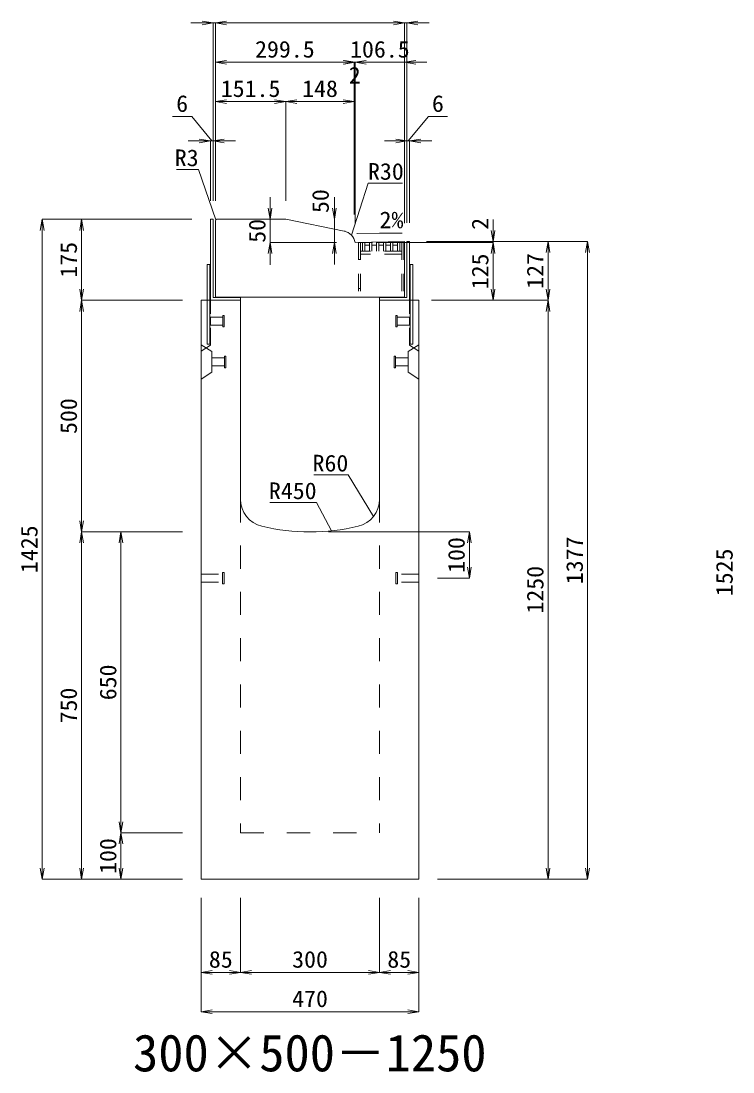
# Model space of a CAD drawing. Units: millimetres at full size. Extents: x -1809 to 57027, y -20349 to 17321.
# Drawn here: x 10776 to 12313, y -12312 to -10043 of the extents above; entities that cross this region are included whole.
import ezdxf
from ezdxf.enums import TextEntityAlignment as Align

# ---------------------------------------------------------------- set-up
doc = ezdxf.new("R2010")
doc.units = ezdxf.units.MM
doc.header["$LTSCALE"] = 50
for name, pattern in [('USER1', [2, 1, -1]), ('USER2', [1.35, 0.75, -0.6]), ('USER3', [1.35, 0.75, -0.6])]:
    doc.linetypes.add(name, pattern=pattern)
for name, color, linetype, lineweight in [('インサート', 3, 'USER2', 9), ('受枠', 3, 'Continuous', 5), ('寸法線', 7, 'Continuous', 13), ('引出線', 4, 'Continuous', 13), ('本体', 2, 'Continuous', 13), ('補助線', 8, 'Continuous', 13), ('ｸﾞﾚｰﾁﾝｸﾞ', 7, 'USER3', 9)]:
    doc.layers.add(name, color=color, linetype=linetype, lineweight=lineweight)
doc.layers.add('文字', color=7, linetype='Continuous')
doc.styles.add('ＭＳ 明朝', font='')
doc.styles.get('ＭＳ 明朝').set_extended_font_data('MS Mincho')

# ---------------------------------------------------------------- blocks, each defined once
blk = doc.blocks.new('open_arrow')
at = {"color": 0, "linetype": 'Continuous', "lineweight": -2}
blk.add_lwpolyline([(7.5, 1.25), (0, 0), (7.5, -1.25)], dxfattribs=at)

msp = doc.modelspace()

# ---------------------------------------------------------------- linework, layer by layer
at = {"layer": 'インサート'}
for p, q in [((11185, -10682.55), (11212, -10682.55)), ((11185, -10682.55), (11185, -10699.55)), ((11215, -10678.55), (11212, -10678.55)), ((11212, -10678.55), (11212, -10703.55)), ((11215, -10703.55), (11215, -10678.55)), ((11585, -10678.55), (11588, -10678.55)), ((11585, -10703.55), (11585, -10678.55)), ((11588, -10678.55), (11588, -10703.55)), ((11615, -10682.55), (11588, -10682.55)), ((11615, -10682.55), (11615, -10699.55)), ((11185, -10699.55), (11212, -10699.55)), ((11212, -10703.55), (11215, -10703.55)), ((11588, -10703.55), (11585, -10703.55)), ((11615, -10699.55), (11588, -10699.55)), ((11188.2, -10770.55), (11215.2, -10770.55)), ((11188.2, -10770.55), (11188.2, -10787.55)), ((11218.2, -10766.55), (11215.2, -10766.55)), ((11215.2, -10766.55), (11215.2, -10791.55)), ((11218.2, -10791.55), (11218.2, -10766.55)), ((11581.8, -10766.55), (11584.8, -10766.55)), ((11581.8, -10791.55), (11581.8, -10766.55)), ((11584.8, -10766.55), (11584.8, -10791.55)), ((11611.8, -10770.55), (11584.8, -10770.55)), ((11611.8, -10770.55), (11611.8, -10787.55)), ((11188.2, -10787.55), (11215.2, -10787.55)), ((11215.2, -10791.55), (11218.2, -10791.55)), ((11584.8, -10791.55), (11581.8, -10791.55)), ((11611.8, -10787.55), (11584.8, -10787.55)), ((11211, -11258.55), (11211, -11233.55)), ((11211, -11233.55), (11215, -11233.55)), ((11215, -11258.55), (11215, -11233.55)), ((11585, -11233.55), (11589, -11233.55)), ((11585, -11233.55), (11585, -11258.55)), ((11589, -11233.55), (11589, -11258.55)), ((11165, -11237.55), (11211, -11237.55)), ((11165, -11254.55), (11165, -11237.55)), ((11165, -11254.55), (11211, -11254.55)), ((11635, -11237.55), (11589, -11237.55)), ((11635, -11254.55), (11589, -11254.55)), ((11635, -11237.55), (11635, -11254.55)), ((11215, -11258.55), (11211, -11258.55)), ((11589, -11258.55), (11585, -11258.55))]:
    msp.add_line(p, q, dxfattribs=at)
at = {"layer": '受枠'}
for p, q in [((11185, -10471.05), (11185, -10646.05)), ((11185, -10471.05), (11191, -10471.05)), ((11185, -10471.05), (11191, -10471.05)), ((11191, -10471.05), (11191, -10640.05)), ((11609, -10519.06), (11609, -10640.05)), ((11609, -10519.06), (11615, -10519.06)), ((11615, -10646.05), (11615, -10519.06)), ((11178, -10741.05), (11178, -10569.06)), ((11184, -10569.06), (11178, -10569.06)), ((11184, -10741.05), (11184, -10569.06)), ((11616, -10741.05), (11616, -10569.06)), ((11616, -10569.06), (11622, -10569.06)), ((11622, -10741.05), (11622, -10569.06)), ((11191, -10640.05), (11250, -10640.05)), ((11250, -10646.05), (11250, -10640.05)), ((11550, -10640.05), (11550, -10646.05)), ((11550, -10640.05), (11609, -10640.05)), ((11550, -10646.05), (11550, -10640.05)), ((11250, -10646.05), (11185, -10646.05)), ((11615, -10646.05), (11550, -10646.05)), ((11184, -10741.05), (11178, -10741.05)), ((11616, -10741.05), (11622, -10741.05))]:
    msp.add_line(p, q, dxfattribs=at)
at = {"layer": '寸法線'}
for p, q in [((11244, -10046.93), (11143, -10046.93)), ((11191, -10431.03), (11191, -10046.93)), ((11196, -10431.03), (11196, -10046.93)), ((11604, -10046.93), (11196, -10046.93)), ((11196, -10431.03), (11196, -10046.93)), ((11556, -10046.93), (11657, -10046.93)), ((11604, -10479.23), (11604, -10046.93)), ((11604, -10479.23), (11604, -10046.93)), ((11609, -10479.04), (11609, -10046.93)), ((11495.51, -10131.93), (11196, -10131.93)), ((11196, -10431.03), (11196, -10131.93)), ((11447.51, -10131.93), (11545.44, -10131.93)), ((11449.44, -10131.93), (11652, -10131.93)), ((11495.51, -10461.09), (11495.51, -10131.93)), ((11495.51, -10461.09), (11495.51, -10131.93)), ((11497.44, -10481.08), (11497.44, -10131.93)), ((11497.44, -10481.08), (11497.44, -10131.93)), ((11604, -10479.23), (11604, -10131.93)), ((11196, -10216.93), (11347.5, -10216.93)), ((11196, -10431.03), (11196, -10216.93)), ((11347.5, -10431.03), (11347.5, -10216.93)), ((11347.5, -10216.93), (11495.51, -10216.93)), ((11347.5, -10431.03), (11347.5, -10216.93)), ((11495.51, -10461.09), (11495.51, -10216.93)), ((11144.67, -10249.13), (11103.44, -10249.13)), ((11188, -10301.93), (11144.67, -10249.13)), ((11612, -10301.93), (11655.33, -10249.13)), ((11655.33, -10249.13), (11696.56, -10249.13)), ((11239, -10301.93), (11137, -10301.93)), ((11185, -10431.03), (11185, -10301.93)), ((11191, -10431.03), (11191, -10301.93)), ((11561, -10301.93), (11663, -10301.93)), ((11609, -10479.04), (11609, -10301.93)), ((11615, -10479.04), (11615, -10301.93)), ((11313.83, -10569.11), (11313.83, -10423.05)), ((11452.5, -10423.05), (11452.5, -10569.05)), ((10822.06, -11896.05), (10822.06, -10471.05)), ((11144.98, -10471.05), (10822.06, -10471.05)), ((10907.06, -10471.05), (10907.06, -10646.05)), ((11144.98, -10471.05), (10907.06, -10471.05)), ((11313.83, -10471.05), (11307.48, -10471.05)), ((11794.94, -10569.1), (11794.94, -10471.25)), ((11457.42, -10521.11), (11313.83, -10521.11)), ((11342.59, -10521.05), (11452.5, -10521.05)), ((11544.46, -10521.1), (11794.94, -10521.1)), ((11544.46, -10521.1), (11794.94, -10521.1)), ((11651.02, -10519.25), (11794.94, -10519.25)), ((11655.02, -10519.06), (11913.78, -10519.06)), ((11655.02, -10519.06), (11998.78, -10519.06)), ((11794.94, -10646.05), (11794.94, -10521.1)), ((11913.78, -10519.06), (11913.78, -10646.05)), ((11998.78, -10519.06), (11998.78, -11896.05)), ((11124.98, -10646.05), (10907.06, -10646.05)), ((10907.06, -10646.05), (10907.06, -11146.05)), ((11124.98, -10646.05), (10907.06, -10646.05)), ((11662.02, -10646.05), (11794.94, -10646.05)), ((11675.02, -10646.05), (11913.78, -10646.05)), ((11675.02, -10646.05), (11913.78, -10646.05)), ((11913.78, -10646.05), (11913.78, -11896.05)), ((11124.98, -11146.05), (10907.06, -11146.05)), ((10907.06, -11896.05), (10907.06, -11146.05)), ((11124.98, -11146.05), (10907.06, -11146.05)), ((10992.06, -11146.05), (10992.06, -11796.05)), ((11124.98, -11146.05), (10992.06, -11146.05)), ((11440.02, -11146.05), (11743.78, -11146.05)), ((11743.78, -11146.05), (11743.78, -11246.05)), ((11675.02, -11246.05), (11743.78, -11246.05)), ((11124.98, -11796.05), (10992.06, -11796.05)), ((10992.06, -11796.05), (10992.06, -11896.05)), ((11124.98, -11796.05), (10992.06, -11796.05)), ((11124.98, -11896.05), (10822.06, -11896.05)), ((11124.98, -11896.05), (10907.06, -11896.05)), ((11124.98, -11896.05), (10992.06, -11896.05)), ((11675.02, -11896.05), (11913.78, -11896.05)), ((11675.02, -11896.05), (11998.78, -11896.05)), ((11165, -11936.07), (11165, -12097.21)), ((11165, -11936.07), (11165, -12182.21)), ((11250, -11936.07), (11250, -12097.21)), ((11250, -11936.07), (11250, -12097.21)), ((11550, -11936.07), (11550, -12097.21)), ((11550, -11936.07), (11550, -12097.21)), ((11635, -11936.07), (11635, -12097.21)), ((11635, -11936.07), (11635, -12182.21)), ((11165, -12097.21), (11250, -12097.21)), ((11250, -12097.21), (11550, -12097.21)), ((11550, -12097.21), (11635, -12097.21)), ((11165, -12182.21), (11635, -12182.21))]:
    msp.add_line(p, q, dxfattribs=at)
at = {"layer": '引出線'}
for points in [[(11196.88, -10471.93), (11159.65, -10363.53), (11111.92, -10363.53)], [(11489.42, -10505.21), (11525.11, -10392.88), (11599.79, -10392.88)], [(11501.31, -10501.75), (11550.05, -10501.21), (11598.81, -10501.21)], [(11537.07, -11112.74), (11482.66, -11022.84), (11407.98, -11022.84)], [(11446.44, -11143.65), (11414.22, -11082.51), (11313.21, -11082.51)]]:
    msp.add_lwpolyline(points, dxfattribs=at)
at = {"layer": '本体', "lineweight": 20}
for p, q in [((11196, -10474.05), (11196, -10639.05)), ((11347.5, -10471.05), (11198.95, -10471.05)), ((11473.81, -10496.66), (11347.5, -10471.05)), ((11497.44, -10521.1), (11604, -10519.25)), ((11604, -10639.05), (11604, -10519.25)), ((11604, -10639.05), (11196, -10639.05))]:
    msp.add_line(p, q, dxfattribs=at)
at = {"layer": '本体'}
for p, q in [((11165, -10646.05), (11165, -11896.05)), ((11165, -10646.05), (11250, -10646.05)), ((11250, -10646.05), (11250, -11075.53)), ((11550, -10646.05), (11550, -11075.53)), ((11550, -10646.05), (11635, -10646.05)), ((11635, -10646.05), (11635, -11896.05)), ((11165, -11896.05), (11635, -11896.05))]:
    msp.add_line(p, q, dxfattribs=at)
at = {"layer": '本体', "linetype": 'USER2', "lineweight": 9}
for p, q in [((11185, -10743.05), (11185, -10646.05)), ((11615, -10743.05), (11615, -10646.05)), ((11165, -10755.55), (11185, -10743.05)), ((11635, -10755.55), (11615, -10743.05))]:
    msp.add_line(p, q, dxfattribs=at)
at = {"layer": '本体', "lineweight": 9}
for p, q in [((11165, -10742.05), (11188.2, -10756.55)), ((11188.2, -10756.55), (11188.2, -10801.55)), ((11634.58, -10742.31), (11611.8, -10756.55)), ((11611.8, -10756.55), (11611.8, -10801.55)), ((11188.2, -10801.55), (11165, -10816.05)), ((11611.8, -10801.55), (11635, -10816.05))]:
    msp.add_line(p, q, dxfattribs=at)
at = {"layer": '本体', "linetype": 'USER1', "lineweight": 15}
for p, q in [((11250, -11075.53), (11250, -11796.05)), ((11550, -11075.53), (11550, -11796.05)), ((11250, -11796.05), (11550, -11796.05))]:
    msp.add_line(p, q, dxfattribs=at)
at = {"layer": '本体', "lineweight": 20}
for centre, radius, start, end in [((11199, -10474.05), 3, 90, 180), ((11467.85, -10526.06), 30, 9.51572, 78.54145)]:
    msp.add_arc(centre, radius, start, end, dxfattribs=at)
at = {"layer": '本体'}
for centre, radius, start, end in [((11310, -11075.53), 60, 180, 256.65764), ((11490, -11075.53), 60, 283.34236, 0), ((11400, -10696.05), 450, 256.65764, 283.34236)]:
    msp.add_arc(centre, radius, start, end, dxfattribs=at)
at = {"layer": '補助線'}
msp.add_line((11473.82, -10496.71), (11475.55, -10497.06), dxfattribs=at)
at = {"layer": 'ｸﾞﾚｰﾁﾝｸﾞ', "linetype": 'USER2', "lineweight": 5}
for p, q in [((11602.5, -10521.05), (11504.5, -10521.05)), ((11504.5, -10521.05), (11504.5, -10639.05)), ((11509, -10521.05), (11509, -10639.05)), ((11513.5, -10540.05), (11513.5, -10521.05)), ((11518, -10540.05), (11518, -10521.05)), ((11518, -10527.05), (11528.6, -10527.05)), ((11528.6, -10540.05), (11528.6, -10521.05)), ((11533.1, -10540.05), (11533.1, -10521.05)), ((11533.1, -10527.05), (11543.7, -10527.05)), ((11543.7, -10540.05), (11543.7, -10521.05)), ((11548.2, -10540.05), (11548.2, -10521.05)), ((11548.2, -10527.05), (11558.8, -10527.05)), ((11558.8, -10540.05), (11558.8, -10521.05)), ((11563.3, -10540.05), (11563.3, -10521.05)), ((11563.3, -10527.05), (11573.9, -10527.05)), ((11573.9, -10540.05), (11573.9, -10521.05)), ((11578.4, -10540.05), (11578.4, -10521.05)), ((11578.4, -10527.05), (11589, -10527.05)), ((11589, -10540.05), (11589, -10521.05)), ((11593.5, -10540.05), (11593.5, -10521.05)), ((11598, -10521.05), (11598, -10639.05)), ((11602.5, -10521.05), (11602.5, -10639.05)), ((11598, -10540.05), (11509, -10540.05)), ((11598, -10546.05), (11509, -10546.05)), ((11509, -10557.55), (11504.5, -10557.55)), ((11509, -10620.55), (11504.5, -10620.55))]:
    msp.add_line(p, q, dxfattribs=at)

# ---------------------------------------------------------------- block references
at = {"layer": '寸法線', "xscale": 3.2, "yscale": 3.2}
for p, rotation in [((11191, -10046.93), 180), ((11604, -10046.93), 180), ((11604, -10046.93), 180), ((11495.51, -10131.93), 180), ((11495.51, -10131.93), 180), ((11497.44, -10131.93), 180), ((11347.5, -10216.93), 180), ((11495.51, -10216.93), 180), ((11185, -10301.93), 180), ((11609, -10301.93), 180), ((11313.83, -10471.05), 90), ((11452.5, -10471.05), 90), ((10822.06, -10471.05), 270), ((10907.06, -10471.05), 270), ((11794.94, -10519.25), 90), ((11313.83, -10521.11), 270), ((11452.5, -10521.05), 270), ((11794.94, -10521.1), 270), ((11794.94, -10521.1), 270), ((11913.78, -10519.06), 270), ((11998.78, -10519.06), 270), ((10907.06, -10646.05), 90), ((11794.94, -10646.05), 90), ((11913.78, -10646.05), 90), ((10907.06, -10646.05), 270), ((11913.78, -10646.05), 270), ((10907.06, -11146.05), 90), ((10907.06, -11146.05), 270), ((10992.06, -11146.05), 270), ((11743.78, -11146.05), 270), ((11743.78, -11246.05), 90), ((10992.06, -11796.05), 90), ((10992.06, -11796.05), 270), ((10822.06, -11896.05), 90), ((10907.06, -11896.05), 90), ((10992.06, -11896.05), 90), ((11913.78, -11896.05), 90), ((11998.78, -11896.05), 90), ((11250, -12097.21), 180), ((11550, -12097.21), 180), ((11635, -12097.21), 180), ((11635, -12182.21), 180)]:
    msp.add_blockref('open_arrow', p, dxfattribs=dict(at, rotation=rotation))
for p in [(11196, -10046.93), (11196, -10046.93), (11609, -10046.93), (11196, -10131.93), (11497.44, -10131.93), (11604, -10131.93), (11196, -10216.93), (11347.5, -10216.93), (11191, -10301.93), (11615, -10301.93), (11165, -12097.21), (11250, -12097.21), (11550, -12097.21), (11165, -12182.21)]:
    msp.add_blockref('open_arrow', p, dxfattribs=at)
at = {"layer": '引出線', "xscale": 0.0533, "yscale": 0.0533}
for p, rotation in [((11196.88, -10471.93), 109), ((11489.42, -10505.21), 72.4), ((11501.31, -10501.75), 0.6), ((11537.07, -11112.74), 121.2), ((11446.44, -11143.65), 117.8)]:
    msp.add_blockref('open_arrow', p, dxfattribs=dict(at, rotation=rotation))

# ---------------------------------------------------------------- texts
at = {"layer": '寸法線', "style": 'ＭＳ 明朝', "width": 1.05}
for s, p in [('299.5', (11345.75, -10103.91)), ('106.5', (11550.72, -10103.91)), ('2', (11496.47, -10159.95)), ('151.5', (11271.75, -10188.91)), ('148', (11421.5, -10188.91)), ('6', (11124.05, -10221.11)), ('6', (11675.95, -10221.11)), ('85', (11207.5, -12069.19)), ('300', (11400, -12069.19)), ('85', (11592.5, -12069.19)), ('470', (11400, -12154.19))]:
    msp.add_text(s, height=36.03, dxfattribs=at).set_placement(p, align=Align.MIDDLE_CENTER)
for s, p in [('50', (11422.5, -10431.79)), ('50', (11285.81, -10496.08)), ('2', (11766.92, -10480.99)), ('175', (10879.04, -10558.55)), ('125', (11766.92, -10583.58)), ('127', (11885.76, -10582.56)), ('500', (10879.04, -10896.05)), ('1425', (10794.04, -11183.55)), ('100', (11715.76, -11196.05)), ('1377', (11970.76, -11207.56)), ('1525', (12294.04, -11233.55)), ('1250', (11885.76, -11271.05)), ('650', (10964.04, -11471.05)), ('750', (10879.04, -11521.05)), ('100', (10964.04, -11846.05))]:
    msp.add_text(s, height=36.03, rotation=90, dxfattribs=at).set_placement(p, align=Align.MIDDLE_CENTER)
at = {"layer": '引出線', "style": 'ＭＳ 明朝', "width": 1.05}
for s, p in [('R3', (11159.65, -10320.33)), ('R60', (11482.66, -10979.64)), ('R450', (11414.22, -11039.31))]:
    msp.add_text(s, height=36.03, dxfattribs=at).set_placement(p, align=Align.TOP_RIGHT)
for s, p in [('R30', (11525.11, -10349.68)), ('2%', (11550.05, -10454.3))]:
    msp.add_text(s, height=36.03, dxfattribs=at).set_placement(p, align=Align.TOP_LEFT)
at = {"layer": '文字', "style": 'ＭＳ 明朝'}
msp.add_text('300×500－1250', height=80.06, dxfattribs=at).set_placement((11399.52, -12271.03), align=Align.MIDDLE_CENTER)

doc.saveas('drawing.dxf')
